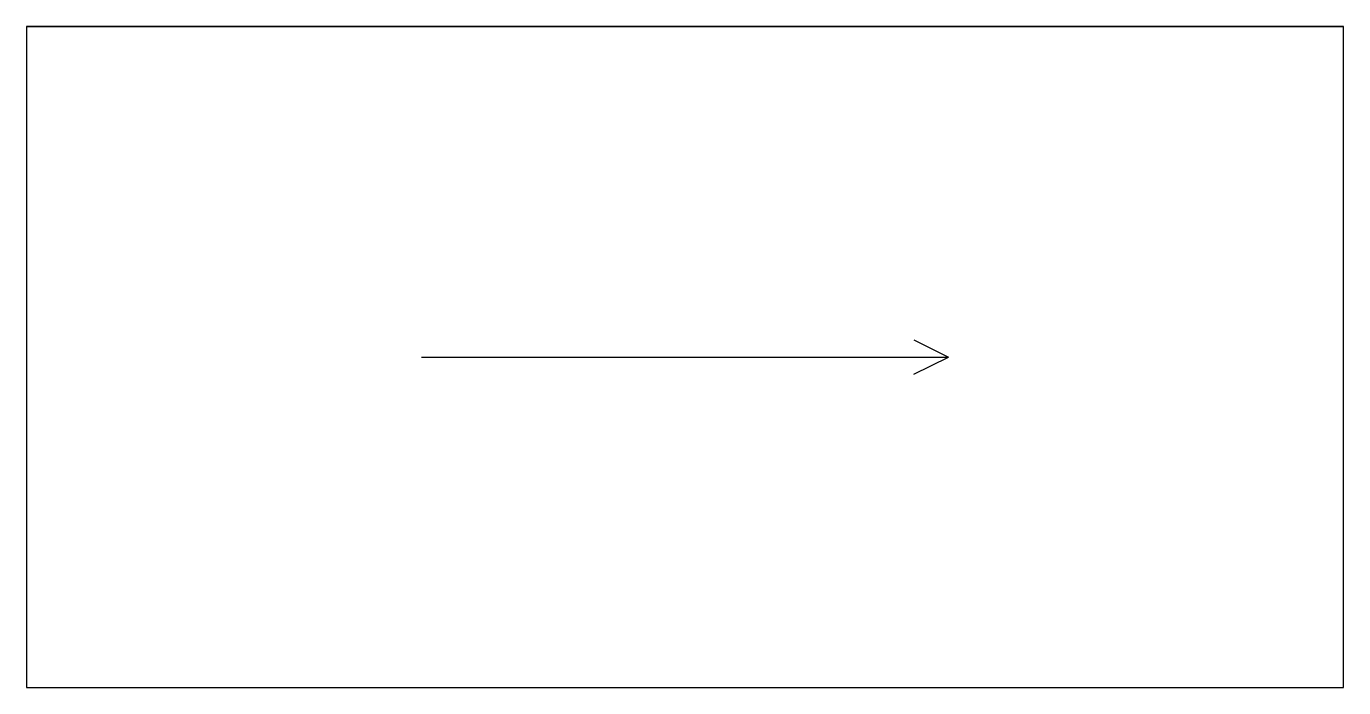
# Model space of a CAD drawing. Header units: millimetres. Extents: x 0 to 572, y 0 to 287.
import ezdxf

# ---------------------------------------------------------------- set-up
doc = ezdxf.new("R2010")
doc.units = ezdxf.units.MM
for name, color, linetype in [('EDGE_BANDING', 7, 'Continuous'), ('GRAIN_DIRECTION', 3, 'Continuous'), ('OUTSIDE_THROUGH', 7, 'Continuous')]:
    doc.layers.add(name, color=color, linetype=linetype)

msp = doc.modelspace()

# ---------------------------------------------------------------- linework, layer by layer
at = {"layer": 'EDGE_BANDING'}
msp.add_line((0, 287), (572, 287), dxfattribs=at)
at = {"layer": 'GRAIN_DIRECTION'}
for p in [(385.4, 151), (171.6, 143.5), (385.4, 136)]:
    msp.add_line(p, (400.4, 143.5), dxfattribs=at)
at = {"layer": 'OUTSIDE_THROUGH'}
msp.add_lwpolyline([(0, 0), (572, 0), (572, 287), (0, 287)], close=True, dxfattribs=at)

doc.saveas('drawing.dxf')
